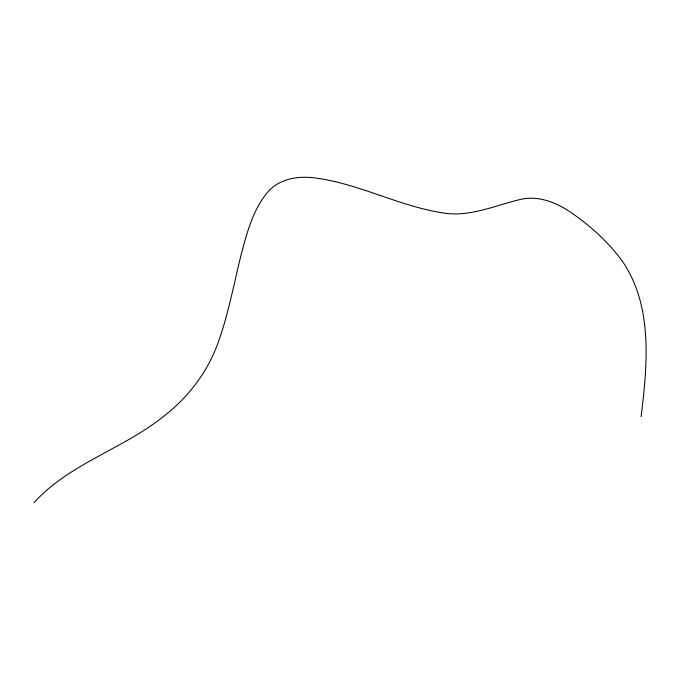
<?xml version="1.0" encoding="UTF-8"?>
<svg xmlns="http://www.w3.org/2000/svg" width="680" height="680" viewBox="0 0 680 680"><rect width="100%" height="100%" fill="white"/><g stroke="black" fill="none" stroke-linecap="round" stroke-linejoin="round"><path stroke-width="1.02" d="M641.112 416.712C647.258 365.619 653.2 307.904 623.339 262.625C609.671 243.329 591.898 227.154 572.611 213.588C557.77 203.252 539.597 195.279 521.169 199.266C495.278 205.267 469.812 217.541 442.544 212.865C398.956 206.066 359.329 183.846 315.512 178.007C298.223 175.601 278.622 178.661 267.019 192.941C252.688 210.562 246.891 233.104 241.171 254.618C233.639 284.682 228.208 315.401 217.413 344.548C206.754 373.379 187.195 398.327 162.877 416.942C122.392 449.225 69.334 463.726 34 502.673"/></g></svg>
